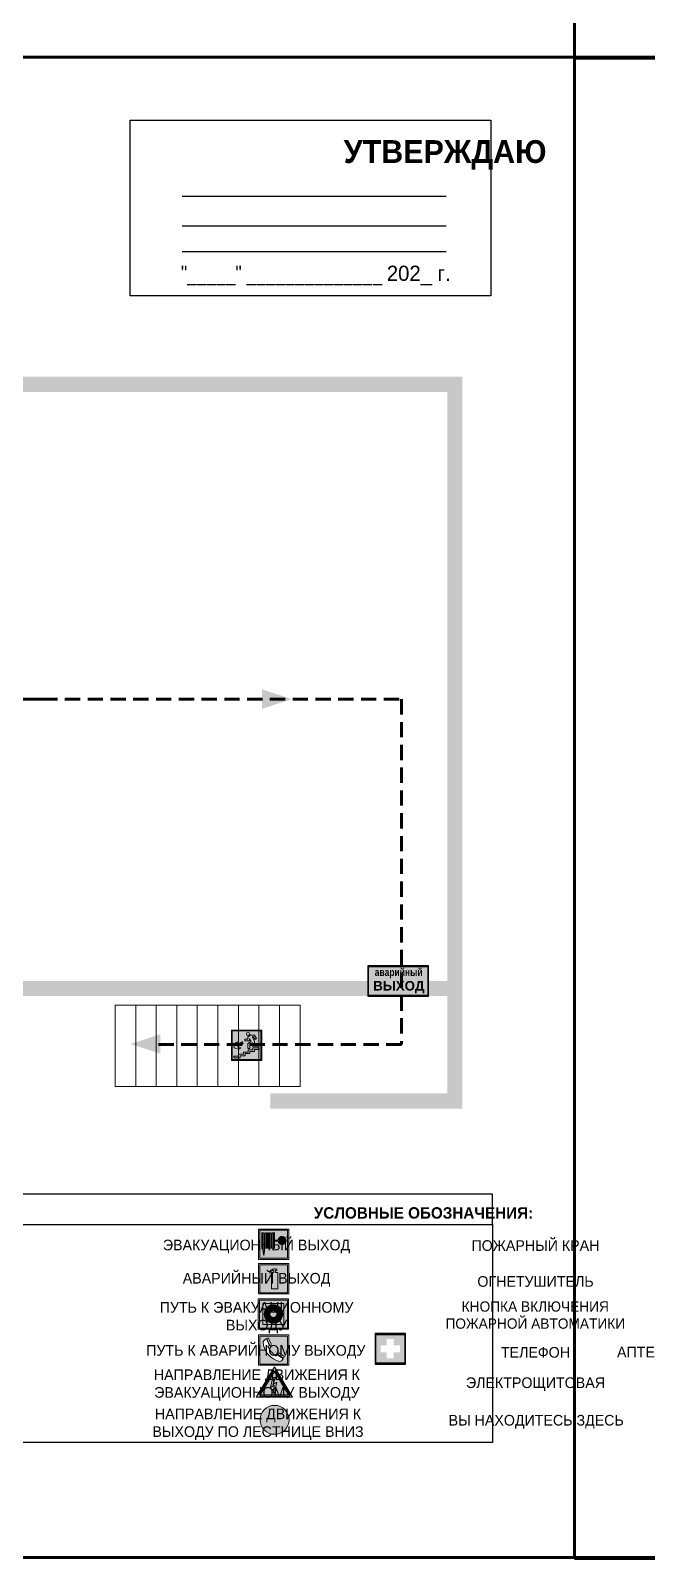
# Model space of a CAD drawing. Header units: millimetres. Extents: x 13114 to 67229, y 22859 to 38520.
# Drawn here: x 35006.5 to 35169, y 24290.8 to 24693.1 of the extents above; entities that cross this region are included whole.
import ezdxf

# ---------------------------------------------------------------- set-up
doc = ezdxf.new("R2010")
doc.units = ezdxf.units.MM
doc.linetypes.add('{ Wide Dash }', pattern=[12, 4, -2, 4, -2])
doc.layers.add('План_Штампы', color=7, linetype='Continuous')
doc.styles.add('обычный', font='arial.ttf')

# ---------------------------------------------------------------- blocks, each defined once
blk = doc.blocks.new('A$C3E6D3DDE')
at = {"lineweight": 5}
h = blk.add_hatch(color=40, dxfattribs=at)
h.paths.add_polyline_path([(24.1, 1.45), (16.46, -11.35), (31.74, -11.35)])
h.paths.add_polyline_path([(24.09, -0.46), (30.03, -10.41), (18.14, -10.41)], flags=16)
h.paths.add_polyline_path([(24.54, -3.08), (23.41, -6.02), (25.13, -5.01), (24.33, -8.5), (24.82, -8.27), (23.79, -9.86), (23.4, -8.04), (23.8, -8.43), (24.04, -6.29), (22.39, -7.25), (23.44, -3.08)], flags=0)
h = blk.add_hatch(color=256, dxfattribs=at)
h.paths.add_polyline_path([(24.37, 0.03, 0.567511), (23.82, 0.03), (17.59, -10.4, 0.582454), (17.86, -10.88), (30.32, -10.88, 0.582149), (30.6, -10.4)])
h.paths.add_polyline_path([(24.09, -0.46), (18.14, -10.41), (30.03, -10.41)], flags=16)
h.paths.add_polyline_path([(24.54, -3.08), (23.41, -6.02), (25.13, -5.01), (24.33, -8.5), (24.82, -8.27), (23.79, -9.86), (23.4, -8.04), (23.8, -8.43), (24.04, -6.29), (22.39, -7.25), (23.44, -3.08)], flags=0)
h = blk.add_hatch(color=40, dxfattribs=at)
h.paths.add_polyline_path([(24.09, -0.46), (18.14, -10.41), (30.03, -10.41)])
h.paths.add_polyline_path([(24.82, -8.27), (23.79, -9.86), (23.4, -8.04), (23.8, -8.43), (24.04, -6.29), (22.39, -7.25), (23.44, -3.08), (24.54, -3.08), (23.41, -6.02), (25.13, -5.01), (24.33, -8.5)], flags=16)
at = {"color": 40, "lineweight": 5}
for p, q in [((16.46, -11.35), (24.1, 1.45)), ((24.1, 1.45), (31.74, -11.35))]:
    blk.add_line(p, q, dxfattribs=at)
at = {"lineweight": 5}
for p, q in [((17.59, -10.4), (23.82, 0.03)), ((24.37, 0.03), (30.6, -10.4)), ((18.14, -10.41), (24.09, -0.46)), ((23.44, -3.08), (22.39, -7.25)), ((22.39, -7.25), (24.04, -6.29)), ((23.41, -6.02), (24.54, -3.08)), ((25.13, -5.01), (23.41, -6.02)), ((24.54, -3.08), (23.44, -3.08)), ((24.04, -6.29), (23.8, -8.43)), ((24.09, -0.46), (30.03, -10.41)), ((24.33, -8.5), (25.13, -5.01)), ((17.86, -10.88), (30.32, -10.88)), ((18.14, -10.41), (30.03, -10.41)), ((23.8, -8.43), (23.4, -8.04)), ((23.4, -8.04), (23.79, -9.86)), ((23.79, -9.86), (24.82, -8.27)), ((24.82, -8.27), (24.33, -8.5))]:
    blk.add_line(p, q, dxfattribs=at)
at = {"color": 50, "lineweight": 5}
blk.add_line((31.74, -11.35), (16.46, -11.35), dxfattribs=at)
blk = doc.blocks.new('A$C54414219')
at = {"true_color": 0xffffff}
h = blk.add_hatch(color=7, dxfattribs=at)
h.paths.add_polyline_path([(2.39, -9.45), (2.39, -18.3), (11.23, -18.3), (11.23, -9.45)], flags=0)
h.paths.add_polyline_path([(10.71, -13.87, -1), (2.92, -13.87, -1)], flags=0)
h.paths.add_polyline_path([(8.3, -13.87, -1), (5.33, -13.87, -1)], flags=0)
h.paths.add_polyline_path([(0.41, -7.47), (0.41, -20.27), (13.21, -20.27), (13.21, -7.47)])
h.paths.add_polyline_path([(0.92, -19.77), (12.71, -19.77), (12.71, -7.98), (0.92, -7.98)], flags=16)
h.paths.add_polyline_path([(11.23, -9.45), (11.23, -18.3), (2.39, -18.3), (2.39, -9.45)], flags=0)
at = {"lineweight": 5}
h = blk.add_hatch(color=242, dxfattribs=at)
h.paths.add_polyline_path([(12.71, -7.98), (0.92, -7.98), (0.92, -19.77), (12.71, -19.77)])
h.paths.add_polyline_path([(11.23, -18.3), (2.39, -18.3), (2.39, -9.45), (11.23, -9.45)], flags=16)
h.paths.add_polyline_path([(10.71, -13.87, -1), (2.92, -13.87, -1)], flags=0)
h.paths.add_polyline_path([(8.3, -13.87, -1), (5.33, -13.87, -1)], flags=0)
at = {"true_color": 0xffffff}
h = blk.add_hatch(color=7, dxfattribs=at)
h.paths.add_polyline_path([(2.39, -9.45), (2.39, -18.3), (11.23, -18.3), (11.23, -9.45)])
h.paths.add_polyline_path([(10.71, -13.87, -1), (2.92, -13.87, -1)], flags=16)
h.paths.add_polyline_path([(8.3, -13.87, -1), (5.33, -13.87, -1)], flags=0)
at = {"lineweight": 5}
h = blk.add_hatch(color=242, dxfattribs=at)
h.paths.add_polyline_path([(2.92, -13.87, 1), (10.71, -13.87, 1)])
h.paths.add_polyline_path([(8.3, -13.87, -1), (5.33, -13.87, -1)], flags=16)
at = {"color": 242, "lineweight": 5}
for p, q in [((0.41, -20.27), (0.41, -7.47)), ((0.41, -7.47), (13.21, -7.47)), ((0.41, -7.47), (13.21, -7.47)), ((13.21, -20.27), (13.21, -7.47)), ((0.41, -20.27), (13.21, -20.27))]:
    blk.add_line(p, q, dxfattribs=at)
for points in [[(0.92, -7.98), (12.71, -7.98), (12.71, -19.77), (0.92, -19.77)], [(2.39, -9.45), (11.23, -9.45), (11.23, -18.3), (2.39, -18.3)]]:
    blk.add_lwpolyline(points, close=True, dxfattribs=at)
for radius in [3.89, 1.49]:
    blk.add_circle((6.81, -13.87), radius, dxfattribs=at)
blk = doc.blocks.new('A$C456E1F9C')
at = {"lineweight": 5}
h = blk.add_hatch(color=242, dxfattribs=at)
h.paths.add_polyline_path([(0.51, -1.47), (0.51, -13.26), (12.29, -13.26), (12.29, -1.47)])
h.paths.add_polyline_path([(5.42, -4.95, -0.254479), (4.78, -5.4), (3.52, -2.53, -0.209735), (4.23, -2.4)], flags=16)
h.paths.add_polyline_path([(8.53, -8.6), (10.87, -10.17), (10.54, -10.76), (8.03, -9.13, -0.192251)], flags=16)
h.paths.add_polyline_path([(4.61, -5.49, 0.005518), (3.87, -5.72, 0.128647), (7.49, -10.01, 0.00809), (7.83, -9.33), (10.47, -10.97, -0.16736), (8.99, -12.25, -0.327862), (1.95, -3.95, -0.166952), (3.36, -2.62)], flags=16)
at = {"color": 242, "lineweight": 5}
for p, q in [((0, -13.77), (0, -0.97)), ((12.8, -0.97), (0, -0.97)), ((4.61, -5.49), (3.36, -2.62)), ((3.52, -2.53), (4.78, -5.4)), ((4.23, -2.4), (5.42, -4.95)), ((12.8, -13.77), (12.8, -0.97)), ((7.83, -9.33), (10.47, -10.97)), ((8.03, -9.13), (10.54, -10.76)), ((10.81, -10.12), (8.53, -8.6)), ((10.54, -10.76), (10.8, -10.3)), ((10.8, -10.3), (10.81, -10.12)), ((0, -13.77), (12.8, -13.77))]:
    blk.add_line(p, q, dxfattribs=at)
blk.add_lwpolyline([(0.51, -1.47), (12.29, -1.47), (12.29, -13.26), (0.51, -13.26)], close=True, dxfattribs=at)
for centre, radius, start, end in [((4.59, -5.34), 2.99, 114.28453, 152.19739), ((11.12, -3.31), 9.19, 183.99153, 256.60086), ((4.02, -3.27), 0.891, 76.32839, 123.70924), ((14.98, -39.1), 35.17, 107.14873, 108.41345), ((13.86, -0.94), 11.08, 205.55365, 234.87622), ((4.68, -4.59), 0.824, 276.9621, 334.07228), ((-13.31, 0.8), 23.44, 332.54871, 334.40268), ((8.94, -9.5), 0.989, 114.40924, 157.93883), ((7.87, -9.46), 3, 291.92908, 329.9329)]:
    blk.add_arc(centre, radius, start, end, dxfattribs=at)
blk = doc.blocks.new('A$C18900ED3')
h = blk.add_hatch(color=126)
h.paths.add_polyline_path([(-0.18, -0.18), (-7.02, -0.18), (-7.02, -7.02), (-0.18, -7.02)])
h.paths.add_polyline_path([(-5.89, -4.46), (-5.89, -2.77), (-4.46, -2.77), (-4.46, -1.31), (-2.77, -1.31), (-2.77, -2.77), (-1.33, -2.77), (-1.33, -4.46), (-2.77, -4.46), (-2.77, -5.89), (-4.46, -5.89), (-4.46, -4.46)], flags=16)
at = {"color": 126}
for p, q in [((-7.2, 0), (-7.2, -7.2)), ((0, 0), (-7.2, 0)), ((0, -7.2), (0, 0)), ((-7.02, -7.02), (-7.02, -0.18)), ((-7.02, -0.18), (-0.18, -0.18)), ((-0.18, -0.18), (-0.18, -7.02)), ((-7.2, -7.2), (0, -7.2)), ((-0.18, -7.02), (-7.02, -7.02))]:
    blk.add_line(p, q, dxfattribs=at)
blk = doc.blocks.new('A$C37112FD5')
at = {"true_color": 0xf5f5ff}
h = blk.add_hatch(color=7, dxfattribs=at)
h.dxf.hatch_style = 1
h.paths.add_polyline_path([(12.8, -7.4), (0, -7.4), (0, -20.2), (12.8, -20.2)])
h.paths.add_polyline_path([(12.29, -7.91), (12.29, -19.69), (0.51, -19.69), (0.51, -7.91)], flags=16)
h.paths.add_polyline_path([(4.98, -9.04, -0.42597), (5.17, -9.22), (5.17, -12.25), (5.17, -15.29, -0.432244), (4.98, -15.47), (4.83, -15.47, -0.42597), (4.64, -15.29), (4.64, -12.25), (4.64, -9.22, -0.432244), (4.83, -9.04)], flags=0)
h.paths.add_polyline_path([(4.28, -9.22), (4.28, -12.25), (4.28, -15.29, -0.432244), (4.09, -15.47), (3.94, -15.47, -0.42597), (3.75, -15.29), (3.75, -12.25), (3.75, -9.22, -0.432244), (3.94, -9.04), (4.09, -9.04, -0.42597)], flags=0)
h.paths.add_polyline_path([(5.72, -9.04), (5.87, -9.04, -0.42597), (6.06, -9.22), (6.06, -12.25), (6.06, -15.29, -0.432244), (5.87, -15.47), (5.72, -15.47, -0.42597), (5.53, -15.29), (5.53, -12.25), (5.53, -9.22, -0.432244)], flags=0)
h.paths.add_polyline_path([(6.42, -8.9), (6.5, -8.9, -0.42597), (6.69, -9.08), (6.69, -12.03), (8.21, -12.03, -15.824349), (8.21, -12.47), (6.69, -12.47), (6.69, -15.42, -0.432244), (6.5, -15.6), (6.42, -15.6)], flags=0)
h.paths.add_polyline_path([(3.39, -9.22), (3.39, -12.25), (3.39, -15.29, -0.432244), (3.2, -15.47), (3.05, -15.47, -0.42597), (2.85, -15.29), (2.85, -12.25), (2.85, -9.22, -0.432244), (3.05, -9.04), (3.2, -9.04, -0.42597)], flags=0)
h.paths.add_polyline_path([(2.5, -9.22), (2.5, -16.71), (1.96, -16.71), (1.96, -9.22, -0.432244), (2.15, -9.04), (2.31, -9.04, -0.42597)], flags=0)
h.paths.add_polyline_path([(1.61, -8.9), (1.61, -15.6), (1.57, -15.6, -0.42597), (1.37, -15.42), (1.37, -12.03), (1.37, -9.09, -0.432244), (1.57, -8.9)], flags=0)
h.paths.add_polyline_path([(9.76, -10.81), (9.76, -12.03), (8.49, -12.03, -0.336371)], flags=0)
h.paths.add_polyline_path([(8.49, -12.47), (9.76, -12.47), (9.76, -13.7, -0.336371)], flags=0)
h.paths.add_polyline_path([(10.11, -10.81, -0.336371), (11.38, -12.03), (10.11, -12.03)], flags=0)
h.paths.add_polyline_path([(10.11, -12.47), (11.38, -12.47, -0.336371), (10.11, -13.7)], flags=0)
h.paths.add_polyline_path([(2.5, -16.84), (2.5, -17.05), (1.97, -17.05), (1.97, -16.84)], flags=0)
h.paths.add_polyline_path([(2.5, -17.24, -0.033778), (2.24, -18.6, -0.033778), (1.97, -17.24)], flags=0)
h = blk.add_hatch(color=242)
h.dxf.hatch_style = 1
h.paths.add_polyline_path([(12.29, -7.91), (0.51, -7.91), (0.51, -19.69), (12.29, -19.69)])
h.paths.add_polyline_path([(6.42, -15.6), (6.42, -8.9), (6.5, -8.9, -0.42597), (6.69, -9.08), (6.69, -12.03), (8.21, -12.03, -15.824349), (8.21, -12.47), (6.69, -12.47), (6.69, -15.42, -0.432244), (6.5, -15.6)], flags=16)
h.paths.add_polyline_path([(5.87, -15.47), (5.72, -15.47, -0.42597), (5.53, -15.29), (5.53, -12.25), (5.53, -9.22, -0.432244), (5.72, -9.04), (5.87, -9.04, -0.42597), (6.06, -9.22), (6.06, -12.25), (6.06, -15.29, -0.432244)], flags=16)
h.paths.add_polyline_path([(4.98, -15.47), (4.83, -15.47, -0.42597), (4.64, -15.29), (4.64, -12.25), (4.64, -9.22, -0.432244), (4.83, -9.04), (4.98, -9.04, -0.42597), (5.17, -9.22), (5.17, -12.25), (5.17, -15.29, -0.432244)], flags=16)
h.paths.add_polyline_path([(4.09, -15.47), (3.94, -15.47, -0.42597), (3.75, -15.29), (3.75, -12.25), (3.75, -9.22, -0.432244), (3.94, -9.04), (4.09, -9.04, -0.42597), (4.28, -9.22), (4.28, -12.25), (4.28, -15.29, -0.432244)], flags=16)
h.paths.add_polyline_path([(3.2, -15.47), (3.05, -15.47, -0.42597), (2.85, -15.29), (2.85, -12.25), (2.85, -9.22, -0.432244), (3.05, -9.04), (3.2, -9.04, -0.42597), (3.39, -9.22), (3.39, -12.25), (3.39, -15.29, -0.432244)], flags=16)
h.paths.add_polyline_path([(2.5, -17.05), (1.97, -17.05), (1.97, -16.84), (2.5, -16.84)], flags=16)
h.paths.add_polyline_path([(2.5, -17.24, -0.033778), (2.24, -18.6, -0.033778), (1.97, -17.24)], flags=16)
h.paths.add_polyline_path([(2.5, -16.71), (1.96, -16.71), (1.96, -9.22, -0.432244), (2.15, -9.04), (2.31, -9.04, -0.42597), (2.5, -9.22)], flags=16)
h.paths.add_polyline_path([(1.61, -15.6), (1.57, -15.6, -0.42597), (1.37, -15.42), (1.37, -12.03), (1.37, -9.09, -0.432244), (1.57, -8.9), (1.61, -8.9)], flags=16)
h.paths.add_polyline_path([(8.49, -12.47), (9.76, -12.47), (9.76, -13.7, -0.336371)], flags=0)
h.paths.add_polyline_path([(10.11, -13.7), (10.11, -12.47), (11.38, -12.47, -0.336371)], flags=0)
h.paths.add_polyline_path([(8.49, -12.03, -0.336371), (9.76, -10.81), (9.76, -12.03)], flags=0)
h.paths.add_polyline_path([(10.11, -12.03), (10.11, -10.81, -0.336371), (11.38, -12.03)], flags=0)
h = blk.add_hatch(color=7, dxfattribs=at)
h.dxf.hatch_style = 1
h.paths.add_polyline_path([(1.61, -8.9), (1.57, -8.9, 0.432244), (1.37, -9.09), (1.37, -12.03), (1.37, -15.42, 0.42597), (1.57, -15.6), (1.61, -15.6)])
h.paths.add_polyline_path([(2.5, -9.22, 0.42597), (2.31, -9.04), (2.15, -9.04, 0.432244), (1.96, -9.22), (1.96, -16.71), (2.5, -16.71)])
h.paths.add_polyline_path([(2.5, -16.84), (1.97, -16.84), (1.97, -17.05), (2.5, -17.05)])
h.paths.add_polyline_path([(2.5, -17.24), (1.97, -17.24, 0.033778), (2.24, -18.6, 0.033778)])
h.paths.add_polyline_path([(3.39, -12.25), (3.39, -9.22, 0.42597), (3.2, -9.04), (3.05, -9.04, 0.432244), (2.85, -9.22), (2.85, -12.25), (2.85, -15.29, 0.42597), (3.05, -15.47), (3.2, -15.47, 0.432244), (3.39, -15.29)])
h.paths.add_polyline_path([(4.28, -12.25), (4.28, -9.22, 0.42597), (4.09, -9.04), (3.94, -9.04, 0.432244), (3.75, -9.22), (3.75, -12.25), (3.75, -15.29, 0.42597), (3.94, -15.47), (4.09, -15.47, 0.432244), (4.28, -15.29)])
h.paths.add_polyline_path([(5.17, -12.25), (5.17, -9.22, 0.42597), (4.98, -9.04), (4.83, -9.04, 0.432244), (4.64, -9.22), (4.64, -12.25), (4.64, -15.29, 0.42597), (4.83, -15.47), (4.98, -15.47, 0.432244), (5.17, -15.29)])
h.paths.add_polyline_path([(6.06, -12.25), (6.06, -9.22, 0.42597), (5.87, -9.04), (5.72, -9.04, 0.432244), (5.53, -9.22), (5.53, -12.25), (5.53, -15.29, 0.42597), (5.72, -15.47), (5.87, -15.47, 0.432244), (6.06, -15.29)])
h.paths.add_polyline_path([(6.69, -12.47), (8.21, -12.47, 15.824349), (8.21, -12.03), (6.69, -12.03), (6.69, -9.08, 0.42597), (6.5, -8.9), (6.42, -8.9), (6.42, -15.6), (6.5, -15.6, 0.432244), (6.69, -15.42)])
h.paths.add_polyline_path([(8.49, -12.47), (9.76, -12.47), (9.76, -13.7, -0.336371)], flags=16)
h.paths.add_polyline_path([(8.49, -12.03, -0.336371), (9.76, -10.81), (9.76, -12.03)], flags=16)
h.paths.add_polyline_path([(10.11, -12.47), (11.38, -12.47, -0.336371), (10.11, -13.7)], flags=16)
h.paths.add_polyline_path([(10.11, -12.03), (10.11, -10.81, -0.336371), (11.38, -12.03)], flags=16)
h = blk.add_hatch(color=242)
h.dxf.hatch_style = 1
h.paths.add_polyline_path([(9.76, -10.81, 0.336371), (8.49, -12.03), (9.76, -12.03)])
h.paths.add_polyline_path([(10.11, -10.81), (10.11, -12.03), (11.38, -12.03, 0.336371)])
h.paths.add_polyline_path([(11.38, -12.47), (10.11, -12.47), (10.11, -13.7, 0.336371)])
h.paths.add_polyline_path([(9.76, -12.47), (8.49, -12.47, 0.336371), (9.76, -13.7)])
at = {"color": 242, "lineweight": 5}
for p, q in [((0, -20.2), (0, -7.4)), ((0, -7.4), (12.8, -7.4)), ((1.37, -12.03), (1.37, -9.08)), ((1.37, -12.03), (1.37, -15.42)), ((1.57, -8.9), (1.61, -8.9)), ((1.61, -8.9), (1.61, -15.6)), ((1.96, -16.71), (1.96, -9.22)), ((2.15, -9.04), (2.31, -9.04)), ((2.5, -16.71), (2.5, -9.22)), ((2.85, -12.25), (2.85, -9.22)), ((2.85, -12.25), (2.85, -15.29)), ((3.05, -9.04), (3.2, -9.04)), ((3.39, -12.25), (3.39, -9.22)), ((3.39, -12.25), (3.39, -15.29)), ((3.75, -12.25), (3.75, -9.22)), ((3.75, -12.25), (3.75, -15.29)), ((3.94, -9.04), (4.09, -9.04)), ((4.28, -12.25), (4.28, -9.22)), ((4.28, -12.25), (4.28, -15.29)), ((4.64, -12.25), (4.64, -9.22)), ((4.64, -12.25), (4.64, -15.29)), ((4.83, -9.04), (4.98, -9.04)), ((5.17, -12.25), (5.17, -9.22)), ((5.17, -12.25), (5.17, -15.29)), ((5.53, -12.25), (5.53, -9.22)), ((5.53, -12.25), (5.53, -15.29)), ((5.72, -9.04), (5.87, -9.04)), ((6.06, -12.25), (6.06, -9.22)), ((6.06, -12.25), (6.06, -15.29)), ((6.42, -8.9), (6.42, -15.6)), ((6.5, -8.9), (6.42, -8.9)), ((6.69, -12.03), (6.69, -9.08)), ((8.21, -12.03), (6.69, -12.03)), ((8.21, -12.47), (6.69, -12.47)), ((6.69, -12.47), (6.69, -15.42)), ((9.76, -12.03), (8.49, -12.03)), ((9.76, -12.47), (8.49, -12.47)), ((9.76, -10.81), (9.76, -12.03)), ((9.76, -12.47), (9.76, -13.7)), ((10.11, -10.81), (10.11, -12.03)), ((11.38, -12.03), (10.11, -12.03)), ((11.38, -12.47), (10.11, -12.47)), ((10.11, -12.47), (10.11, -13.7)), ((12.8, -20.2), (12.8, -7.4)), ((1.57, -15.6), (1.61, -15.6)), ((1.96, -16.71), (2.5, -16.71)), ((1.97, -16.84), (2.5, -16.84)), ((1.97, -17.05), (1.97, -16.84)), ((2.5, -17.05), (1.97, -17.05)), ((1.97, -17.24), (2.5, -17.24)), ((2.5, -16.84), (2.5, -17.05)), ((3.05, -15.47), (3.2, -15.47)), ((3.94, -15.47), (4.09, -15.47)), ((4.83, -15.47), (4.98, -15.47)), ((5.72, -15.47), (5.87, -15.47)), ((6.42, -15.6), (6.5, -15.6)), ((0, -20.2), (12.8, -20.2))]:
    blk.add_line(p, q, dxfattribs=at)
blk.add_lwpolyline([(0.51, -7.91), (12.29, -7.91), (12.29, -19.69), (0.51, -19.69)], close=True, dxfattribs=at)
for centre, radius, start, end in [((1.56, -9.09), 0.182, 87.10267, 180.60715), ((2.15, -9.22), 0.182, 87.10267, 180.60715), ((2.32, -9.22), 0.182, 359.39285, 92.89733), ((3.04, -9.22), 0.182, 87.10267, 180.60715), ((3.21, -9.22), 0.182, 359.39285, 92.89733), ((3.93, -9.22), 0.182, 87.10267, 180.60715), ((4.1, -9.22), 0.182, 359.39285, 92.89733), ((4.82, -9.22), 0.182, 87.10267, 180.60715), ((4.99, -9.22), 0.182, 359.39285, 92.89733), ((5.71, -9.22), 0.182, 87.10267, 180.60715), ((5.88, -9.22), 0.182, 359.39285, 92.89733), ((6.51, -9.09), 0.182, 359.39285, 92.89733), ((9.93, -12.25), 1.74, 187.23185, 172.76815), ((9.93, -12.25), 1.46, 96.99266, 171.35851), ((9.93, -12.25), 1.46, 188.64149, 263.00734), ((9.93, -12.25), 1.46, 8.64149, 83.00734), ((9.93, -12.25), 1.46, 276.99266, 351.35851), ((1.56, -15.42), 0.182, 179.39285, 272.89733), ((12.17, -15.98), 10.27, 187.04098, 194.7793), ((-7.7, -15.98), 10.27, 345.2207, 352.95902), ((3.04, -15.29), 0.182, 179.39285, 272.89733), ((3.21, -15.29), 0.182, 267.10267, 0.60715), ((3.93, -15.29), 0.182, 179.39285, 272.89733), ((4.1, -15.29), 0.182, 267.10267, 0.60715), ((4.82, -15.29), 0.182, 179.39285, 272.89733), ((4.99, -15.29), 0.182, 267.10267, 0.60715), ((5.71, -15.29), 0.182, 179.39285, 272.89733), ((5.88, -15.29), 0.182, 267.10267, 0.60715), ((6.51, -15.42), 0.182, 267.10267, 0.60715)]:
    blk.add_arc(centre, radius, start, end, dxfattribs=at)
blk = doc.blocks.new('A$C3AD82952')
at = {"true_color": 0xf5f5ff}
h = blk.add_hatch(color=7, dxfattribs=at)
h.dxf.hatch_style = 1
h.paths.add_polyline_path([(8.21, 8.73, 0.414214), (7.89, 9.05), (7.22, 9.05), (7.22, 9.92), (7.59, 9.92, 1), (7.57, 10.36), (7.22, 10.36), (7.22, 10.6), (6.43, 10.6), (6.43, 10.36), (6.01, 10.36), (4.74, 9.59), (4.74, 8.69), (4.98, 8.73), (4.98, 9.26), (6.12, 9.91), (6.43, 9.91), (6.43, 9.05), (5.76, 9.05, 0.414214), (5.44, 8.73), (5.44, 2.2), (8.21, 2.2)], flags=0)
h.paths.add_polyline_path([(12.8, 12.8), (0, 12.8), (0, 0), (12.8, 0)])
h.paths.add_polyline_path([(0.51, 12.29), (12.29, 12.29), (12.29, 0.51), (0.51, 0.51)], flags=16)
h.paths.add_polyline_path([(4.74, 9.59), (6.01, 10.36), (6.43, 10.36), (6.43, 10.6), (7.22, 10.6), (7.22, 10.36), (7.59, 10.36, -0.94586), (7.59, 9.92), (7.22, 9.92), (7.22, 9.05), (7.89, 9.05, -0.414214), (8.21, 8.73), (8.21, 2.2), (5.44, 2.2), (5.44, 8.73, -0.414214), (5.76, 9.05), (6.43, 9.05), (6.43, 9.91), (6.12, 9.91), (4.98, 9.26), (4.98, 8.73), (4.74, 8.69)], flags=0)
h = blk.add_hatch(color=242)
h.dxf.hatch_style = 1
h.paths.add_polyline_path([(12.29, 12.29), (0.51, 12.29), (0.51, 0.51), (12.29, 0.51)])
h.paths.add_polyline_path([(4.74, 8.69), (4.74, 9.59), (6.01, 10.36), (6.43, 10.36), (6.43, 10.6), (7.22, 10.6), (7.22, 10.36), (7.59, 10.36, -0.94586), (7.59, 9.92), (7.22, 9.92), (7.22, 9.05), (7.89, 9.05, -0.414214), (8.21, 8.73), (8.21, 2.2), (5.44, 2.2), (5.44, 8.73, -0.414214), (5.76, 9.05), (6.43, 9.05), (6.43, 9.91), (6.12, 9.91), (4.98, 9.26), (4.98, 8.73)], flags=16)
h = blk.add_hatch(color=7, dxfattribs=at)
h.dxf.hatch_style = 1
h.paths.add_polyline_path([(8.21, 8.73, 0.414214), (7.89, 9.05), (7.22, 9.05), (7.22, 9.92), (7.59, 9.92, 1), (7.57, 10.36), (7.22, 10.36), (7.22, 10.6), (6.43, 10.6), (6.43, 10.36), (6.01, 10.36), (4.74, 9.59), (4.74, 8.69), (4.98, 8.73), (4.98, 9.26), (6.12, 9.91), (6.43, 9.91), (6.43, 9.05), (5.76, 9.05, 0.414214), (5.44, 8.73), (5.44, 2.2), (8.21, 2.2)])
at = {"color": 242, "lineweight": 5}
for p, q in [((0, 0), (0, 12.8)), ((0, 12.8), (12.8, 12.8)), ((6.01, 10.36), (4.74, 9.59)), ((4.74, 9.59), (4.74, 8.69)), ((4.74, 8.69), (4.98, 8.73)), ((4.98, 9.26), (6.12, 9.91)), ((4.98, 8.73), (4.98, 9.26)), ((5.44, 2.2), (5.44, 8.73)), ((5.76, 9.05), (6.43, 9.05)), ((6.01, 10.36), (6.43, 10.36)), ((6.12, 9.91), (6.43, 9.91)), ((7.22, 10.6), (6.43, 10.6)), ((6.43, 10.6), (6.43, 10.36)), ((6.43, 9.91), (6.43, 9.05)), ((7.22, 10.36), (7.22, 10.6)), ((7.59, 10.36), (7.22, 10.36)), ((7.22, 9.05), (7.22, 9.92)), ((7.59, 9.92), (7.22, 9.92)), ((7.89, 9.05), (7.22, 9.05)), ((8.21, 2.2), (8.21, 8.73)), ((12.8, 0), (12.8, 12.8)), ((0, 0), (12.8, 0)), ((5.44, 2.2), (8.21, 2.2))]:
    blk.add_line(p, q, dxfattribs=at)
blk.add_lwpolyline([(0.51, 12.29), (12.29, 12.29), (12.29, 0.51), (0.51, 0.51)], close=True, dxfattribs=at)
for centre, radius, start, end in [((5.76, 8.73), 0.32, 90, 180), ((7.58, 10.14), 0.223, 273.18746, 86.81254), ((7.89, 8.73), 0.32, 0, 90)]:
    blk.add_arc(centre, radius, start, end, dxfattribs=at)
blk = doc.blocks.new('A$C7B8C2D5B')
at = {"lineweight": 0}
h = blk.add_hatch(color=5, dxfattribs=at)
h.dxf.hatch_style = 1
h.paths.add_polyline_path([(1.4, -3.02, 1), (-2.11, -3.02, 1)])
at = {"color": 5, "lineweight": 0}
blk.add_circle((-0.36, -3.02), 1.75, dxfattribs=at)
blk = doc.blocks.new('A$C41C009D9')
at = {"true_color": 0xffffff}
blk.add_hatch(color=7, dxfattribs=at).paths.add_polyline_path([(0, 8), (-16, 8), (-16, 0), (0, 0)])
h = blk.add_hatch(color=126)
h.dxf.hatch_style = 1
h.paths.add_polyline_path([(-15.8, 7.8), (-15.8, 0.2), (-0.2, 0.2), (-0.2, 7.8)])
at = {"color": 126}
for points in [[(-16, 0), (0, 0), (0, 8), (-16, 8)], [(-16, 0), (0, 0), (0, 8), (-16, 8)], [(-15.8, 7.8), (-0.2, 7.8), (-0.2, 0.2), (-15.8, 0.2)]]:
    blk.add_lwpolyline(points, close=True, dxfattribs=at)
at = {"color": 7, "true_color": 0xffffff, "insert": (-15.8, 7.3), "char_height": 2.5, "width": 15.5999, "attachment_point": 1, "style": 'обычный'}
blk.add_mtext('\\pi1.6133;{\\fArial|b1|i0|c204|p34;\\H0.8x;\\W0.8;аварийный\\H1.25x;\\W1;\\P\\pi1.2327;ВЫХОД}', dxfattribs=at)
blk = doc.blocks.new('вниз 3')
at = {"lineweight": 0, "true_color": 0xffffff}
h = blk.add_hatch(color=7, dxfattribs=at)
h.dxf.hatch_style = 1
h.paths.add_polyline_path([(40997.5, -4475.69), (40997.25, -4475.28), (40995.76, -4476.15), (40995.97, -4475.23), (40995.39, -4475.56), (40995.05, -4476.83), (40996.33, -4477.17), (40996.91, -4476.83), (40996, -4476.55)], flags=0)
h.paths.add_polyline_path([(40999.81, -4473.95), (41000.22, -4473.95), (41000.64, -4474.67), (41001.03, -4474.43), (41000.46, -4473.49), (41000.42, -4473.49), (40999.43, -4473.49), (40998.68, -4473.92), (40998.68, -4474.57), (40997.88, -4474.57), (40997.88, -4475), (40999.14, -4475), (40999.14, -4474.43), (40999.14, -4474.38), (40999.59, -4475.15), (40998.72, -4475.67), (40998.72, -4477.06), (40999.24, -4477.06), (40999.24, -4475.96), (40999.95, -4475.56), (40999.95, -4476.43), (41001.61, -4476.43), (41001.61, -4475.88), (41000.47, -4475.88), (41000.47, -4475.12)], flags=0)
h.paths.add_polyline_path([(40999.2, -4473.24, 1), (40998.35, -4473.24, 1)], flags=0)
h.paths.add_polyline_path([(41000.46, -4477.26), (41001.69, -4477.26), (41001.69, -4476.84), (41000.03, -4476.84), (41000.03, -4477.39), (40998.78, -4477.39), (40998.78, -4477.95), (40997.53, -4477.95), (40997.53, -4478.5), (40996.29, -4478.5), (40996.29, -4479.06), (40995.05, -4479.06), (40995.05, -4479.48), (40995.29, -4479.48), (40996.72, -4479.48), (40996.72, -4478.92), (40997.97, -4478.92), (40997.97, -4478.36), (40999.2, -4478.36), (40999.2, -4477.81), (41000.46, -4477.81)], flags=0)
h.paths.add_polyline_path([(41002.37, -4472.17), (40994.37, -4472.17), (40994.37, -4480.17), (41002.37, -4480.17)])
h.paths.add_polyline_path([(41002.16, -4479.96), (40994.57, -4479.96), (40994.57, -4472.37), (41002.16, -4472.37)], flags=16)
h.paths.add_polyline_path([(41001.61, -4475.88), (41001.61, -4476.43), (40999.95, -4476.43), (40999.95, -4475.56), (40999.24, -4475.96), (40999.24, -4477.06), (40998.72, -4477.06), (40998.72, -4475.67), (40999.59, -4475.15), (40999.14, -4474.38), (40999.14, -4474.43), (40999.14, -4475), (40997.88, -4475), (40997.88, -4474.57), (40998.68, -4474.57), (40998.68, -4473.92), (40999.43, -4473.49), (41000.42, -4473.49), (41000.46, -4473.49), (41001.03, -4474.43), (41000.64, -4474.67), (41000.22, -4473.95), (40999.81, -4473.95), (41000.47, -4475.12), (41000.47, -4475.88)], flags=0)
h.paths.add_polyline_path([(41001.69, -4476.84), (41001.69, -4477.26), (41000.46, -4477.26), (41000.46, -4477.81), (40999.2, -4477.81), (40999.2, -4478.36), (40997.97, -4478.36), (40997.97, -4478.92), (40996.72, -4478.92), (40996.72, -4479.48), (40995.05, -4479.48), (40995.05, -4479.06), (40996.29, -4479.06), (40996.29, -4478.5), (40997.53, -4478.5), (40997.53, -4477.95), (40998.78, -4477.95), (40998.78, -4477.39), (41000.03, -4477.39), (41000.03, -4476.84)], flags=0)
h.paths.add_polyline_path([(40998.35, -4473.24, -1), (40999.2, -4473.24, -1)], flags=0)
h.paths.add_polyline_path([(40997.5, -4475.69), (40996, -4476.55), (40996.91, -4476.83), (40996.33, -4477.17), (40995.05, -4476.83), (40995.39, -4475.56), (40995.97, -4475.23), (40995.76, -4476.15), (40997.25, -4475.28)], flags=0)
at = {"lineweight": 0}
h = blk.add_hatch(color=126, dxfattribs=at)
h.dxf.hatch_style = 1
h.paths.add_polyline_path([(41002.16, -4472.37), (40994.57, -4472.37), (40994.57, -4479.96), (41002.16, -4479.96)])
h.paths.add_polyline_path([(40995.97, -4475.23), (40995.76, -4476.15), (40997.25, -4475.28), (40997.5, -4475.69), (40996, -4476.55), (40996.91, -4476.83), (40996.33, -4477.17), (40995.05, -4476.83), (40995.39, -4475.56)], flags=16)
h.paths.add_polyline_path([(40997.88, -4474.57), (40998.68, -4474.57), (40998.68, -4473.92), (40999.43, -4473.49), (41000.42, -4473.49), (41000.46, -4473.49), (41001.03, -4474.43), (41000.64, -4474.67), (41000.22, -4473.95), (40999.81, -4473.95), (41000.47, -4475.12), (41000.47, -4475.88), (41001.61, -4475.88), (41001.61, -4476.43), (40999.95, -4476.43), (40999.95, -4475.56), (40999.24, -4475.96), (40999.24, -4477.06), (40998.72, -4477.06), (40998.72, -4475.67), (40999.59, -4475.15), (40999.14, -4474.38), (40999.14, -4474.43), (40999.14, -4475), (40997.88, -4475)], flags=16)
h.paths.add_polyline_path([(40998.35, -4473.24, -1), (40999.2, -4473.24, -1)], flags=16)
h.paths.add_polyline_path([(40997.53, -4477.95), (40998.78, -4477.95), (40998.78, -4477.39), (41000.03, -4477.39), (41000.03, -4476.84), (41001.69, -4476.84), (41001.69, -4477.26), (41000.46, -4477.26), (41000.46, -4477.81), (40999.2, -4477.81), (40999.2, -4478.36), (40997.97, -4478.36), (40997.97, -4478.92), (40996.72, -4478.92), (40996.72, -4479.48), (40995.05, -4479.48), (40995.05, -4479.06), (40996.29, -4479.06), (40996.29, -4478.5), (40997.53, -4478.5)], flags=16)
at = {"lineweight": 0, "true_color": 0xffffff}
h = blk.add_hatch(color=7, dxfattribs=at)
h.dxf.hatch_style = 1
h.paths.add_polyline_path([(40999.2, -4473.24, 1), (40998.35, -4473.24, 1)])
h.paths.add_polyline_path([(40999.81, -4473.95), (41000.22, -4473.95), (41000.64, -4474.67), (41001.03, -4474.43), (41000.46, -4473.49), (41000.42, -4473.49), (40999.43, -4473.49), (40998.68, -4473.92), (40998.68, -4474.57), (40997.88, -4474.57), (40997.88, -4475), (40999.14, -4475), (40999.14, -4474.43), (40999.14, -4474.38), (40999.59, -4475.15), (40998.72, -4475.67), (40998.72, -4477.06), (40999.24, -4477.06), (40999.24, -4475.96), (40999.95, -4475.56), (40999.95, -4476.43), (41001.61, -4476.43), (41001.61, -4475.88), (41000.47, -4475.88), (41000.47, -4475.12)])
h.paths.add_polyline_path([(40999.2, -4477.81), (41000.46, -4477.81), (41000.46, -4477.26), (41001.69, -4477.26), (41001.69, -4476.84), (41000.03, -4476.84), (41000.03, -4477.39), (40998.78, -4477.39), (40998.78, -4477.95), (40997.53, -4477.95), (40997.53, -4478.5), (40996.29, -4478.5), (40996.29, -4479.06), (40995.05, -4479.06), (40995.05, -4479.48), (40995.29, -4479.48), (40996.72, -4479.48), (40996.72, -4478.92), (40997.97, -4478.92), (40997.97, -4478.36), (40999.2, -4478.36)])
h.paths.add_polyline_path([(40997.5, -4475.69), (40997.25, -4475.28), (40995.76, -4476.15), (40995.97, -4475.23), (40995.39, -4475.56), (40995.05, -4476.83), (40996.33, -4477.17), (40996.91, -4476.83), (40996, -4476.55)])
at = {"color": 126, "lineweight": 0}
for points in [[(40994.37, -4472.17), (41002.37, -4472.17), (41002.37, -4480.17), (40994.37, -4480.17)], [(40994.57, -4472.37), (41002.16, -4472.37), (41002.16, -4479.96), (40994.57, -4479.96)]]:
    blk.add_lwpolyline(points, close=True, dxfattribs=at)
for points in [[(40995.05, -4476.83), (40995.39, -4475.56), (40995.97, -4475.23), (40995.76, -4476.15), (40997.25, -4475.28), (40997.5, -4475.69), (40996, -4476.55), (40996.91, -4476.83), (40996.33, -4477.17), (40995.05, -4476.83)], [(40995.29, -4479.48), (40995.05, -4479.48), (40995.05, -4479.06), (40996.29, -4479.06), (40996.29, -4478.5), (40997.53, -4478.5), (40997.53, -4477.95), (40998.78, -4477.95), (40998.78, -4477.39), (41000.03, -4477.39), (41000.03, -4476.84), (41001.69, -4476.84), (41001.69, -4477.26), (41000.46, -4477.26), (41000.46, -4477.81), (40999.2, -4477.81), (40999.2, -4478.36), (40997.97, -4478.36), (40997.97, -4478.92), (40996.72, -4478.92), (40996.72, -4479.48), (40995.05, -4479.48)], [(40999.14, -4474.43), (40999.14, -4475), (40997.88, -4475), (40997.88, -4474.57), (40998.68, -4474.57), (40998.68, -4473.92), (40999.43, -4473.49), (41000.42, -4473.49), (41000.46, -4473.49), (41001.03, -4474.43), (41000.64, -4474.67), (41000.22, -4473.95), (40999.81, -4473.95), (41000.47, -4475.12), (41000.47, -4475.88), (41001.61, -4475.88), (41001.61, -4476.43), (40999.95, -4476.43), (40999.95, -4475.56), (40999.24, -4475.96), (40999.24, -4477.06), (40998.72, -4477.06), (40998.72, -4475.67), (40999.59, -4475.15), (40999.14, -4474.38), (40999.14, -4474.43)]]:
    blk.add_lwpolyline(points, dxfattribs=at)
blk.add_circle((40998.77, -4473.24), 0.426, dxfattribs=at)

msp = doc.modelspace()

# ---------------------------------------------------------------- linework, layer by layer
at = {"color": 6, "lineweight": 100}
for points in [[(34549.77, 24686.07), (35149.77, 24686.07), (35149.77, 25081.07), (34549.77, 25081.07)], [(34549.77, 24291.07), (35149.77, 24291.07), (35149.77, 24686.07), (34549.77, 24686.07)], [(35149.77, 24291.07), (35749.77, 24291.07), (35749.77, 24686.07), (35149.77, 24686.07)], [(35149.77, 24290.83), (35749.77, 24290.83), (35749.77, 24685.83), (35149.77, 24685.83)]]:
    msp.add_lwpolyline(points, close=True, dxfattribs=at)
for points in [[(35032.71, 24669.52), (35127.72, 24669.52), (35127.72, 24623.31), (35032.71, 24623.31)], [(34984.39, 24378.72), (35128.15, 24378.72), (35128.15, 24386.77), (34984.39, 24386.77)], [(34984.39, 24378.72), (35128.15, 24378.72), (35128.15, 24321.32), (34984.39, 24321.32)]]:
    msp.add_lwpolyline(points, close=True)
for points in [[(35046.46, 24649.47), (35115.99, 24649.47)], [(35046.46, 24641.71), (35115.99, 24641.71)], [(35046.46, 24634.92), (35115.99, 24634.92)]]:
    msp.add_lwpolyline(points)
at = {"lineweight": 0, "const_width": 4}
for points in [[(34652.68, 24440.9), (34584.72, 24440.9), (34584.72, 24599.98), (35118.23, 24599.98), (35118.23, 24440.9), (35109.87, 24440.9)], [(35097.19, 24440.9), (34652.68, 24440.9)], [(35118.23, 24440.9), (35118.23, 24411.25), (35069.67, 24411.25)]]:
    msp.add_lwpolyline(points, dxfattribs=at)
at = {"color": 126, "lineweight": 100, "true_color": 0x008754}
msp.add_lwpolyline([(34600.42, 24471.52), (34600.42, 24447.13), (34629, 24447.13), (34629, 24517.04), (35009.54, 24517.04)], dxfattribs=at)
at = {"color": 126, "linetype": '{ Wide Dash }', "lineweight": 100, "true_color": 0x008754}
msp.add_lwpolyline([(35009.54, 24517.04), (35104.18, 24517.04), (35104.18, 24426.11), (35039.33, 24426.11)], dxfattribs=at)
at = {"lineweight": 0}
for points in [[(35028.77, 24436.46), (35028.77, 24415.05), (35034.18, 24415.05), (35034.18, 24436.46)], [(35034.18, 24436.46), (35034.18, 24415.05), (35039.59, 24415.05), (35039.59, 24436.46)], [(35039.59, 24436.46), (35039.59, 24415.05), (35045, 24415.05), (35045, 24436.46)], [(35045, 24436.46), (35045, 24415.05), (35050.41, 24415.05), (35050.41, 24436.46)], [(35050.41, 24436.46), (35050.41, 24415.05), (35055.82, 24415.05), (35055.82, 24436.46)], [(35055.82, 24436.46), (35055.82, 24415.05), (35061.23, 24415.05), (35061.23, 24436.46)], [(35061.23, 24436.46), (35061.23, 24415.05), (35066.64, 24415.05), (35066.64, 24436.46)], [(35066.64, 24436.46), (35066.64, 24415.05), (35072.05, 24415.05), (35072.05, 24436.46)], [(35072.05, 24436.46), (35072.05, 24415.05), (35077.46, 24415.05), (35077.46, 24436.46)]]:
    msp.add_lwpolyline(points, close=True, dxfattribs=at)
at = {"layer": 'План_Штампы', "color": 126, "true_color": 0x008754}
for points in [[(35067.43, 24514.51), (35067.44, 24519.65), (35075.32, 24517.1)], [(35040.7, 24428.86), (35040.69, 24423.72), (35032.81, 24426.27)]]:
    msp.add_solid(points, dxfattribs=at)

# ---------------------------------------------------------------- block references
msp.add_blockref('A$C41C009D9', (35111.31, 24438.89))
at = {"color": 126, "true_color": 0x008754}
msp.add_blockref('вниз 3', (-5935, 28902.12), dxfattribs=at)
for name, p, xscale, yscale, zscale in [('A$C37112FD5', (35066.51, 24382.18), 0.6249984004534781, 0.6249984004534781, 0.6249984004534781), ('A$C3AD82952', (35066.51, 24360.48), 0.625, 0.625, 0.625), ('A$C54414219', (35066.2, 24363.85), 0.625, 0.625, 0.625), ('A$C456E1F9C', (35066.51, 24350.31), 0.625, 0.625, 0.625), ('A$C18900ED3', (35105.24, 24350.02), 1.111111111007631, 1.111111111007631, 1.111111111007631), ('A$C3E6D3DDE', (35055.65, 24340.38), 0.625, 0.625, 0.625), ('A$C7B8C2D5B', (35071.54, 24333.9), 2.177419353276491, 2.177419353276491, 2.177419353276491)]:
    msp.add_blockref(name, p, dxfattribs=dict(xscale=xscale, yscale=yscale, zscale=zscale))

# ---------------------------------------------------------------- texts
at = {"lineweight": 0, "attachment_point": 5, "style": 'обычный'}
for s, insert, char_height, width in [('\\pi-18,l18,t18;{\\fProxima Nova Rg|b1|i0|c204|p2;УТВЕРЖДАЮ\\H1.1997x; }', (35115.66, 24660.39), 6, 126.6484), ('{\\fArial Narrow|b0|i0|c204|p34;"_____" ______________ \\fProxima Nova Rg|b0|i0|c204|p2;202_ г. }', (35081.62, 24628.63), 4, 78.6503), ('{\\fProxima Nova Rg|b1|i0|c204|p2;УСЛОВНЫЕ ОБОЗНАЧЕНИЯ:\\H1.1997x; }', (35109.97, 24381.78), 3, 175.1736), ('\\pi-8.4,l8.4,t8.4;{\\fProxima Nova Rg|b0|i0|c204|p2;ЭВАКУАЦИОННЫЙ ВЫХОД\\H1.6404x; }', (35066, 24372.95), 2.8, 126.6484), ('\\pi-8.4,l8.4,t8.4;{\\fProxima Nova Rg|b0|i0|c204|p2;ПОЖАРНЫЙ КРАН\\H1.6404x; }', (35139.46, 24373.19), 2.8, 126.6484), ('\\pi-8.4,l8.4,t8.4;{\\fProxima Nova Rg|b0|i0|c204|p2;АВАРИЙНЫЙ ВЫХОД\\H1.6404x; }', (35066.01, 24364.19), 2.8, 126.6484), ('\\pi-8.4,l8.4,t8.4;{\\fProxima Nova Rg|b0|i0|c204|p2;ОГНЕТУШИТЕЛЬ\\H1.1997x; }', (35139.48, 24363.74), 2.8, 126.6484), ('\\pi-8.4,l8.4,t8.4;{\\fProxima Nova Rg|b0|i0|c204|p2;ПУТЬ К ЭВАКУАЦИОННОМУ \\PВЫХОДУ }', (35066.01, 24354.2), 2.8, 126.6484), ('\\pi-8.1,l8.1,t8.1;{\\fProxima Nova Rg|b0|i0|c204|p2;КНОПКА ВКЛЮЧЕНИЯ\\PПОЖАРНОЙ АВТОМАТИКИ}', (35139.42, 24354.89), 2.7, 126.6484), ('\\pi-8.4,l8.4,t8.4;{\\fProxima Nova Rg|b0|i0|c204|p2;ПУТЬ К АВАРИЙНОМУ ВЫХОДУ \\H1.6404x; }', (35065.81, 24345.2), 2.8, 126.6484), ('\\pi-8.4,l8.4,t8.4;{\\fProxima Nova Rg|b0|i0|c204|p2;ТЕЛЕФОН\\H1.1997x; }', (35139.46, 24345.07), 2.8, 126.6484), ('\\pi-8.4,l8.4,t8.4;{\\fProxima Nova Rg|b0|i0|c204|p2;АПТЕЧКА\\H1.1667x; }', (35169.52, 24345.16), 2.8, 126.6484), ('\\pi-8.4,l8.4,t8.4;{\\fProxima Nova Rg|b0|i0|c204|p2;НАПРАВЛЕНИЕ ДВИЖЕНИЯ К \\PЭВАКУАЦИОННОМУ ВЫХОДУ}', (35066.1, 24336.47), 2.8, 126.6484), ('\\pi-8.4,l8.4,t8.4;{\\fProxima Nova Rg|b0|i0|c204|p2;ЭЛЕКТРОЩИТОВАЯ\\H1.1997x; }', (35139.47, 24336.69), 2.8, 126.6484), ('\\pi-8.4,l8.4,t8.4;{\\fProxima Nova Rg|b0|i0|c204|p2;НАПРАВЛЕНИЕ ДВИЖЕНИЯ К \\PВЫХОДУ ПО ЛЕСТНИЦЕ ВНИЗ}', (35066.39, 24326.15), 2.8, 126.6484), ('\\pi-8.4,l8.4,t8.4;{\\fProxima Nova Rg|b0|i0|c204|p2;ВЫ НАХОДИТЕСЬ ЗДЕСЬ\\H1.1997x; }', (35139.66, 24326.81), 2.8, 126.6484)]:
    msp.add_mtext(s, dxfattribs=dict(at, insert=insert, char_height=char_height, width=width))

doc.saveas('drawing.dxf')
